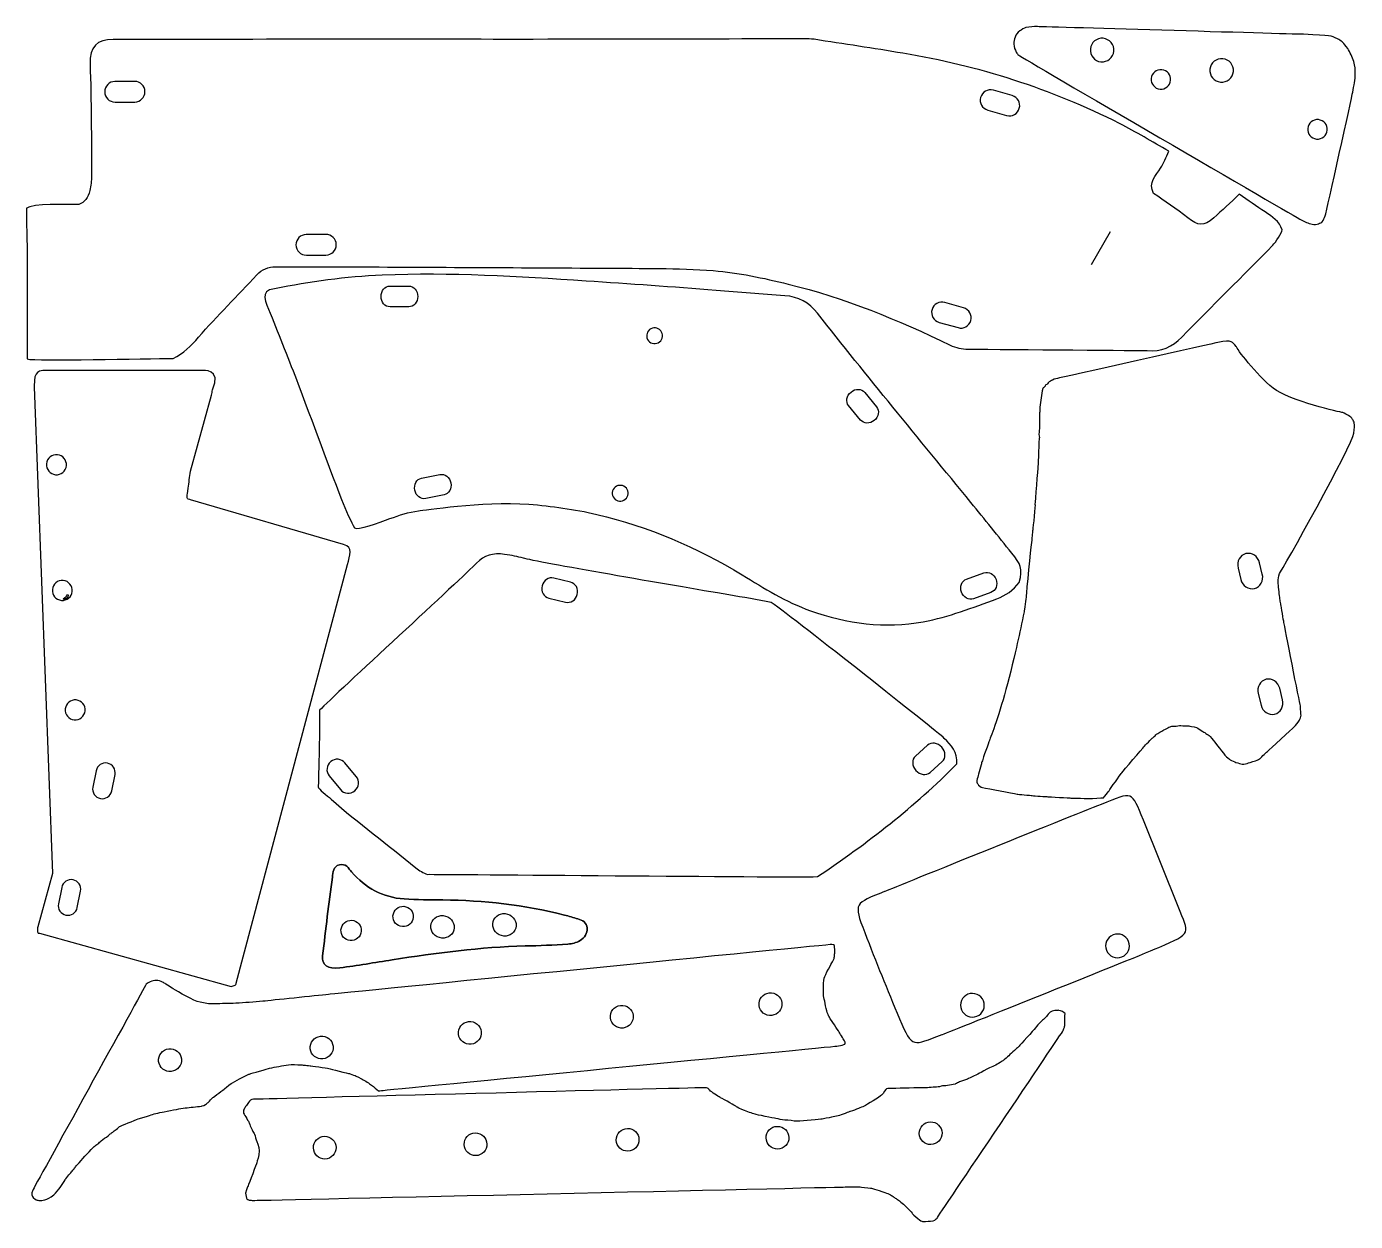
# Model space of a CAD drawing. Extents: x 0.1 to 13.3, y -11.9 to 0.
import ezdxf

# ---------------------------------------------------------------- set-up
doc = ezdxf.new("R2010")
doc.units = 0
doc.layers.add('LAYER_1', color=7, linetype='CONTINUOUS')

# ---------------------------------------------------------------- blocks, each defined once
blk = doc.blocks.new('BLOCK_2')
at = {"layer": 'LAYER_1', "color": 250}
blk.add_open_spline([(9.938, -5.561), (9.877, -5.642), (9.803, -5.691), (9.715, -5.724), (9.474, -5.811), (9.235, -5.907), (8.982, -5.953), (8.598, -6.024), (8.226, -5.971), (7.859, -5.843), (7.613, -5.757), (7.398, -5.62), (7.18, -5.487), (6.728, -5.211), (6.248, -5.007), (5.731, -4.884), (5.508, -4.831), (5.283, -4.804), (5.057, -4.781), (4.572, -4.755), (4.015, -4.842), (3.956, -4.849), (3.858, -4.86), (3.767, -4.893), (3.673, -4.926), (3.562, -4.966), (3.348, -5.048), (3.32, -5.017), (3.292, -4.971), (3.227, -4.832), (3.191, -4.737), (3.044, -4.355), (2.904, -3.97), (2.759, -3.587), (2.669, -3.351), (2.573, -3.117), (2.482, -2.882), (2.44, -2.774), (2.367, -2.654), (2.523, -2.637), (2.875, -2.57), (3.233, -2.517), (3.597, -2.502), (4.275, -2.475), (4.951, -2.516), (5.626, -2.561), (6.057, -2.59), (6.489, -2.62), (6.919, -2.654), (7.147, -2.672), (7.375, -2.689), (7.603, -2.707), (7.739, -2.717), (7.844, -2.773), (7.93, -2.882), (8.176, -3.196), (8.427, -3.506), (8.678, -3.815), (8.936, -4.133), (9.197, -4.449), (9.456, -4.766), (9.593, -4.933), (9.728, -5.1), (9.862, -5.269), (9.951, -5.382), (9.975, -5.419), (9.938, -5.561)], degree=3, knots=[0, 0, 0, 0, 1, 1, 1, 2, 2, 2, 3, 3, 3, 4, 4, 4, 5, 5, 5, 6, 6, 6, 7, 7, 7, 8, 8, 8, 9, 9, 9, 10, 10, 10, 11, 11, 11, 12, 12, 12, 13, 13, 13, 14, 14, 14, 15, 15, 15, 16, 16, 16, 17, 17, 17, 18, 18, 18, 19, 19, 19, 20, 20, 20, 21, 21, 21, 22, 22, 22, 22], dxfattribs=at)
at = {"layer": 'LAYER_1', "color": 255}
for points, knots in [([(3.95, -2.714), (3.95, -2.657), (3.91, -2.611), (3.86, -2.611), (3.86, -2.611), (3.674, -2.611), (3.674, -2.611), (3.624, -2.611), (3.584, -2.657), (3.584, -2.714), (3.584, -2.714), (3.584, -2.714), (3.584, -2.714), (3.584, -2.772), (3.624, -2.818), (3.674, -2.818), (3.674, -2.818), (3.86, -2.818), (3.86, -2.818), (3.91, -2.818), (3.95, -2.772), (3.95, -2.714), (3.95, -2.714), (3.95, -2.714), (3.95, -2.714)], [0, 0, 0, 0, 1, 1, 1, 2, 2, 2, 3, 3, 3, 4, 4, 4, 5, 5, 5, 6, 6, 6, 7, 7, 7, 8, 8, 8, 8]), ([(6.357, -3.166), (6.323, -3.194), (6.274, -3.189), (6.246, -3.155), (6.219, -3.121), (6.224, -3.072), (6.257, -3.044), (6.291, -3.017), (6.341, -3.022), (6.368, -3.055), (6.396, -3.089), (6.391, -3.139), (6.357, -3.166)], [0, 0, 0, 0, 1, 1, 1, 2, 2, 2, 3, 3, 3, 4, 4, 4, 4]), ([(8.494, -3.949), (8.539, -3.913), (8.549, -3.852), (8.517, -3.814), (8.517, -3.814), (8.4, -3.67), (8.4, -3.67), (8.368, -3.631), (8.307, -3.629), (8.263, -3.666), (8.263, -3.666), (8.263, -3.666), (8.263, -3.666), (8.218, -3.702), (8.208, -3.763), (8.239, -3.801), (8.239, -3.801), (8.357, -3.945), (8.357, -3.945), (8.388, -3.983), (8.45, -3.985), (8.494, -3.949), (8.494, -3.949), (8.494, -3.949), (8.494, -3.949)], [0, 0, 0, 0, 1, 1, 1, 2, 2, 2, 3, 3, 3, 4, 4, 4, 5, 5, 5, 6, 6, 6, 7, 7, 7, 8, 8, 8, 8]), ([(4.279, -4.571), (4.268, -4.515), (4.219, -4.477), (4.17, -4.487), (4.17, -4.487), (3.988, -4.523), (3.988, -4.523), (3.939, -4.533), (3.909, -4.587), (3.92, -4.643), (3.92, -4.643), (3.92, -4.643), (3.92, -4.643), (3.931, -4.699), (3.98, -4.737), (4.029, -4.727), (4.029, -4.727), (4.211, -4.69), (4.211, -4.69), (4.26, -4.68), (4.29, -4.627), (4.279, -4.571), (4.279, -4.571), (4.279, -4.571), (4.279, -4.571)], [0, 0, 0, 0, 1, 1, 1, 2, 2, 2, 3, 3, 3, 4, 4, 4, 5, 5, 5, 6, 6, 6, 7, 7, 7, 8, 8, 8, 8]), ([(6.015, -4.734), (5.981, -4.762), (5.931, -4.757), (5.904, -4.723), (5.876, -4.689), (5.881, -4.64), (5.915, -4.612), (5.949, -4.585), (5.998, -4.59), (6.026, -4.623), (6.053, -4.657), (6.048, -4.707), (6.015, -4.734)], [0, 0, 0, 0, 1, 1, 1, 2, 2, 2, 3, 3, 3, 4, 4, 4, 4]), ([(9.706, -5.533), (9.687, -5.479), (9.633, -5.449), (9.586, -5.466), (9.586, -5.466), (9.412, -5.529), (9.412, -5.529), (9.365, -5.546), (9.342, -5.604), (9.362, -5.658), (9.362, -5.658), (9.362, -5.658), (9.362, -5.658), (9.381, -5.711), (9.435, -5.741), (9.482, -5.724), (9.482, -5.724), (9.656, -5.661), (9.656, -5.661), (9.703, -5.644), (9.726, -5.587), (9.706, -5.533), (9.706, -5.533), (9.706, -5.533), (9.706, -5.533)], [0, 0, 0, 0, 1, 1, 1, 2, 2, 2, 3, 3, 3, 4, 4, 4, 5, 5, 5, 6, 6, 6, 7, 7, 7, 8, 8, 8, 8])]:
    blk.add_open_spline(points, degree=3, knots=knots, dxfattribs=at)
blk = doc.blocks.new('BLOCK_5')
at = {"layer": 'LAYER_1', "color": 7}
blk.add_open_spline([(12.554, -2.052), (12.554, -2.077), (12.489, -2.176), (12.461, -2.205), (12.159, -2.509), (11.858, -2.814), (11.557, -3.118), (11.462, -3.214), (11.352, -3.27), (11.211, -3.254), (11.187, -3.251), (9.852, -3.243), (9.428, -3.239), (9.369, -3.239), (9.304, -3.225), (9.25, -3.199), (8.73, -2.948), (8.198, -2.727), (7.636, -2.591), (7.391, -2.531), (7.142, -2.476), (6.892, -2.457), (6.534, -2.43), (6.175, -2.436), (5.816, -2.433), (4.927, -2.427), (4.038, -2.423), (3.15, -2.419), (2.945, -2.418), (2.741, -2.42), (2.536, -2.418), (2.461, -2.418), (2.399, -2.445), (2.348, -2.5), (2.153, -2.706), (1.953, -2.907), (1.767, -3.12), (1.692, -3.206), (1.617, -3.282), (1.515, -3.331), (1.248, -3.332), (0.14, -3.36), (0.063, -3.337), (0.062, -3.287), (0.065, -2.121), (0.057, -2.085), (0.056, -2.002), (0.056, -1.918), (0.056, -1.835), (0.066, -1.831), (0.077, -1.827), (0.087, -1.823), (0.214, -1.78), (0.547, -1.808), (0.576, -1.798), (0.631, -1.78), (0.669, -1.731), (0.684, -1.661), (0.693, -1.612), (0.703, -1.562), (0.703, -1.513), (0.7, -1.142), (0.702, -0.77), (0.687, -0.399), (0.68, -0.232), (0.759, -0.152), (0.917, -0.155), (1.292, -0.16), (3.922, -0.148), (4.067, -0.152), (4.347, -0.158), (7.315, -0.151), (7.795, -0.149), (7.828, -0.148), (7.862, -0.149), (7.895, -0.154), (8.19, -0.199), (8.486, -0.244), (8.78, -0.293), (9.534, -0.418), (10.254, -0.648), (10.936, -0.992), (11.101, -1.076), (11.26, -1.173), (11.426, -1.268), (11.397, -1.329), (11.376, -1.386), (11.345, -1.436), (11.297, -1.512), (11.218, -1.576), (11.274, -1.688), (11.383, -1.764), (11.503, -1.842), (11.615, -1.93), (11.719, -2.012), (11.774, -2.019), (11.873, -1.932), (11.957, -1.858), (12.038, -1.78), (12.128, -1.697), (12.215, -1.757), (12.299, -1.817), (12.386, -1.873), (12.456, -1.919), (12.528, -1.964), (12.554, -2.052)], degree=3, knots=[0, 0, 0, 0, 1, 1, 1, 2, 2, 2, 3, 3, 3, 4, 4, 4, 5, 5, 5, 6, 6, 6, 7, 7, 7, 8, 8, 8, 9, 9, 9, 10, 10, 10, 11, 11, 11, 12, 12, 12, 13, 13, 13, 14, 14, 14, 15, 15, 15, 16, 16, 16, 17, 17, 17, 18, 18, 18, 19, 19, 19, 20, 20, 20, 21, 21, 21, 22, 22, 22, 23, 23, 23, 24, 24, 24, 25, 25, 25, 26, 26, 26, 27, 27, 27, 28, 28, 28, 29, 29, 29, 30, 30, 30, 31, 31, 31, 32, 32, 32, 33, 33, 33, 34, 34, 34, 35, 35, 35, 35], dxfattribs=at)
blk = doc.blocks.new('BLOCK_4')
at = {"layer": 'LAYER_1', "color": 251}
for points in [[(1.234, -0.675), (1.234, -0.732), (1.188, -0.778), (1.132, -0.779), (1.132, -0.779), (0.936, -0.779), (0.936, -0.779), (0.88, -0.78), (0.833, -0.734), (0.833, -0.677), (0.833, -0.677), (0.833, -0.677), (0.833, -0.677), (0.833, -0.62), (0.879, -0.574), (0.935, -0.574), (0.935, -0.574), (1.131, -0.573), (1.131, -0.573), (1.187, -0.573), (1.234, -0.619), (1.234, -0.675), (1.234, -0.675), (1.234, -0.675), (1.234, -0.675)], [(9.938, -0.841), (9.923, -0.896), (9.866, -0.928), (9.812, -0.912), (9.812, -0.912), (9.624, -0.859), (9.624, -0.859), (9.569, -0.843), (9.537, -0.786), (9.553, -0.732), (9.553, -0.732), (9.553, -0.732), (9.553, -0.732), (9.568, -0.677), (9.625, -0.646), (9.68, -0.661), (9.68, -0.661), (9.868, -0.714), (9.868, -0.714), (9.922, -0.73), (9.954, -0.787), (9.938, -0.841), (9.938, -0.841), (9.938, -0.841), (9.938, -0.841)], [(3.138, -2.199), (3.138, -2.256), (3.093, -2.302), (3.036, -2.302), (3.036, -2.302), (2.841, -2.303), (2.841, -2.303), (2.784, -2.304), (2.738, -2.258), (2.737, -2.201), (2.737, -2.201), (2.737, -2.201), (2.737, -2.201), (2.737, -2.144), (2.783, -2.098), (2.84, -2.098), (2.84, -2.098), (3.035, -2.097), (3.035, -2.097), (3.092, -2.097), (3.138, -2.142), (3.138, -2.199), (3.138, -2.199), (3.138, -2.199), (3.138, -2.199)], [(9.455, -2.955), (9.439, -3.009), (9.382, -3.041), (9.328, -3.025), (9.328, -3.025), (9.14, -2.972), (9.14, -2.972), (9.085, -2.957), (9.054, -2.9), (9.069, -2.845), (9.069, -2.845), (9.069, -2.845), (9.069, -2.845), (9.085, -2.79), (9.141, -2.759), (9.196, -2.774), (9.196, -2.774), (9.384, -2.828), (9.384, -2.828), (9.438, -2.843), (9.47, -2.9), (9.455, -2.955), (9.455, -2.955), (9.455, -2.955), (9.455, -2.955)]]:
    blk.add_open_spline(points, degree=3, knots=[0, 0, 0, 0, 1, 1, 1, 2, 2, 2, 3, 3, 3, 4, 4, 4, 5, 5, 5, 6, 6, 6, 7, 7, 7, 8, 8, 8, 8], dxfattribs=at)
at = {"layer": 'LAYER_1'}
blk.add_blockref('BLOCK_5', (0, 0), dxfattribs=at)
blk = doc.blocks.new('BLOCK_3')
at = {"layer": 'LAYER_1'}
blk.add_lwpolyline([(10.656, -2.395), (10.847, -2.068)], dxfattribs=at)
blk.add_blockref('BLOCK_4', (0, 0), dxfattribs=at)
blk = doc.blocks.new('BLOCK_6')
at = {"layer": 'LAYER_1', "color": 7}
blk.add_open_spline([(10.831, -7.635), (10.83, -7.637), (10.78, -7.699), (10.777, -7.705), (10.761, -7.705), (10.654, -7.715), (10.643, -7.713), (10.64, -7.713), (10.458, -7.708), (10.452, -7.708), (10.448, -7.709), (10.227, -7.695), (10.223, -7.695), (10.209, -7.693), (10.087, -7.688), (10.066, -7.684), (10.055, -7.682), (9.918, -7.67), (9.917, -7.67), (9.868, -7.658), (9.629, -7.616), (9.573, -7.604), (9.549, -7.599), (9.536, -7.586), (9.524, -7.568), (9.515, -7.555), (9.514, -7.544), (9.516, -7.535), (9.521, -7.513), (9.526, -7.491), (9.531, -7.469), (9.54, -7.439), (9.548, -7.409), (9.557, -7.379), (9.561, -7.365), (9.565, -7.351), (9.57, -7.337), (9.575, -7.317), (9.635, -7.151), (9.64, -7.137), (9.642, -7.131), (9.729, -6.909), (9.805, -6.627), (9.843, -6.486), (9.898, -6.264), (9.918, -6.17), (9.941, -6.065), (9.963, -5.96), (9.985, -5.855), (9.988, -5.837), (10.005, -5.722), (10.006, -5.696), (10.008, -5.66), (10.053, -5.205), (10.056, -5.186), (10.06, -5.156), (10.062, -5.126), (10.066, -5.097), (10.067, -5.09), (10.071, -5.041), (10.071, -5.039), (10.075, -5.013), (10.098, -4.784), (10.094, -4.781), (10.096, -4.774), (10.122, -4.412), (10.123, -4.408), (10.125, -4.377), (10.125, -4.347), (10.129, -4.317), (10.131, -4.301), (10.13, -4.287), (10.128, -4.271), (10.126, -4.252), (10.131, -4.232), (10.133, -4.212), (10.133, -4.202), (10.132, -4.192), (10.131, -4.182), (10.131, -4.172), (10.131, -4.163), (10.132, -4.154), (10.135, -4.137), (10.14, -4.122), (10.136, -4.104), (10.129, -4.079), (10.138, -4.054), (10.139, -4.029), (10.139, -4.012), (10.139, -3.873), (10.141, -3.862), (10.142, -3.85), (10.143, -3.82), (10.141, -3.818), (10.141, -3.817), (10.141, -3.816), (10.141, -3.815), (10.151, -3.754), (10.156, -3.691), (10.173, -3.631), (10.174, -3.625), (10.188, -3.613), (10.193, -3.613), (10.196, -3.603), (10.198, -3.592), (10.211, -3.59), (10.214, -3.59), (10.216, -3.586), (10.218, -3.583), (10.227, -3.567), (10.244, -3.562), (10.26, -3.551), (10.262, -3.547), (10.301, -3.531), (10.319, -3.53), (10.32, -3.528), (11.911, -3.177), (11.914, -3.173), (12.061, -3.141), (12.057, -3.17), (12.096, -3.212), (12.097, -3.226), (12.297, -3.494), (12.464, -3.627), (12.63, -3.759), (13.144, -3.868), (13.157, -3.87), (13.2, -3.89), (13.237, -3.908), (13.256, -3.938), (13.272, -3.963), (13.279, -3.972), (13.269, -4.076), (13.258, -4.182), (12.547, -5.458), (12.528, -5.473), (12.51, -5.534), (12.515, -5.579), (12.521, -5.629), (12.527, -5.68), (12.525, -5.676), (12.527, -5.69), (12.531, -5.716), (12.542, -5.783), (12.542, -5.787), (12.545, -5.795), (12.568, -5.944), (12.572, -5.96), (12.576, -5.984), (12.729, -6.767), (12.737, -6.79), (12.74, -6.797), (12.737, -6.805), (12.738, -6.813), (12.739, -6.834), (12.74, -6.855), (12.742, -6.876), (12.743, -6.881), (12.741, -6.909), (12.733, -6.918), (12.731, -6.922), (12.73, -6.927), (12.728, -6.932), (12.708, -6.961), (12.69, -6.982), (12.674, -7.001), (12.659, -7.014), (12.422, -7.231), (12.412, -7.24), (12.405, -7.246), (12.347, -7.3), (12.335, -7.314), (12.33, -7.317), (12.311, -7.33), (12.307, -7.331), (12.29, -7.338), (12.233, -7.354), (12.22, -7.358), (12.2, -7.364), (12.178, -7.374), (12.157, -7.37), (12.14, -7.368), (12.121, -7.362), (12.095, -7.353), (12.084, -7.35), (12.047, -7.335), (12.038, -7.329), (12.035, -7.327), (11.994, -7.292), (11.994, -7.29), (11.978, -7.277), (11.883, -7.148), (11.874, -7.14), (11.874, -7.139), (11.835, -7.092), (11.827, -7.086), (11.814, -7.076), (11.799, -7.067), (11.785, -7.057), (11.779, -7.053), (11.773, -7.049), (11.765, -7.047), (11.763, -7.042), (11.728, -7.025), (11.716, -7.012), (11.71, -7.005), (11.65, -6.994), (11.634, -6.992), (11.623, -6.99), (11.612, -6.991), (11.6, -6.991), (11.588, -6.99), (11.542, -6.986), (11.531, -6.987), (11.52, -6.99), (11.476, -6.994), (11.465, -6.994), (11.459, -6.994), (11.453, -6.994), (11.448, -6.996), (11.438, -6.998), (11.415, -7.009), (11.412, -7.013), (11.408, -7.012), (11.306, -7.068), (11.296, -7.08), (11.287, -7.091), (11.277, -7.098), (11.267, -7.108), (11.258, -7.117), (11.189, -7.182), (11.177, -7.199), (11.172, -7.205), (10.968, -7.445), (10.959, -7.456), (10.957, -7.458), (10.955, -7.461), (10.953, -7.464), (10.948, -7.47), (10.841, -7.618), (10.831, -7.635)], degree=3, knots=[0, 0, 0, 0, 1, 1, 1, 2, 2, 2, 3, 3, 3, 4, 4, 4, 5, 5, 5, 6, 6, 6, 7, 7, 7, 8, 8, 8, 9, 9, 9, 10, 10, 10, 11, 11, 11, 12, 12, 12, 13, 13, 13, 14, 14, 14, 15, 15, 15, 16, 16, 16, 17, 17, 17, 18, 18, 18, 19, 19, 19, 20, 20, 20, 21, 21, 21, 22, 22, 22, 23, 23, 23, 24, 24, 24, 25, 25, 25, 26, 26, 26, 27, 27, 27, 28, 28, 28, 29, 29, 29, 30, 30, 30, 31, 31, 31, 32, 32, 32, 33, 33, 33, 34, 34, 34, 35, 35, 35, 36, 36, 36, 37, 37, 37, 38, 38, 38, 39, 39, 39, 40, 40, 40, 41, 41, 41, 42, 42, 42, 43, 43, 43, 44, 44, 44, 45, 45, 45, 46, 46, 46, 47, 47, 47, 48, 48, 48, 49, 49, 49, 50, 50, 50, 51, 51, 51, 52, 52, 52, 53, 53, 53, 54, 54, 54, 55, 55, 55, 56, 56, 56, 57, 57, 57, 58, 58, 58, 59, 59, 59, 60, 60, 60, 61, 61, 61, 62, 62, 62, 63, 63, 63, 64, 64, 64, 65, 65, 65, 66, 66, 66, 67, 67, 67, 68, 68, 68, 69, 69, 69, 70, 70, 70, 71, 71, 71, 72, 72, 72, 73, 73, 73, 74, 74, 74, 75, 75, 75, 76, 76, 76, 77, 77, 77, 78, 78, 78, 79, 79, 79, 80, 80, 80, 80], dxfattribs=at)
at = {"layer": 'LAYER_1', "color": 250}
for points in [[(12.357, -5.48), (12.373, -5.544), (12.338, -5.608), (12.279, -5.622), (12.279, -5.622), (12.279, -5.622), (12.279, -5.622), (12.219, -5.637), (12.159, -5.596), (12.143, -5.532), (12.143, -5.532), (12.115, -5.418), (12.115, -5.418), (12.1, -5.353), (12.135, -5.29), (12.194, -5.275), (12.194, -5.275), (12.194, -5.275), (12.194, -5.275), (12.253, -5.261), (12.314, -5.301), (12.33, -5.366), (12.33, -5.366), (12.357, -5.48), (12.357, -5.48)], [(12.558, -6.731), (12.574, -6.795), (12.538, -6.859), (12.479, -6.873), (12.479, -6.873), (12.479, -6.873), (12.479, -6.873), (12.42, -6.887), (12.36, -6.847), (12.344, -6.783), (12.344, -6.783), (12.316, -6.668), (12.316, -6.668), (12.301, -6.604), (12.336, -6.54), (12.395, -6.526), (12.395, -6.526), (12.395, -6.526), (12.395, -6.526), (12.454, -6.512), (12.515, -6.552), (12.53, -6.616), (12.53, -6.616), (12.558, -6.731), (12.558, -6.731)]]:
    blk.add_open_spline(points, degree=3, knots=[0, 0, 0, 0, 1, 1, 1, 2, 2, 2, 3, 3, 3, 4, 4, 4, 5, 5, 5, 6, 6, 6, 7, 7, 7, 8, 8, 8, 8], dxfattribs=at)
blk = doc.blocks.new('BLOCK_8')
at = {"layer": 'LAYER_1', "color": 250}
blk.add_open_spline([(12.768, -0.104), (13.044, -0.121), (13.038, -0.115), (13.105, -0.149), (13.121, -0.157), (13.14, -0.168), (13.153, -0.18), (13.173, -0.204), (13.187, -0.214), (13.207, -0.244), (13.233, -0.283), (13.251, -0.332), (13.267, -0.376), (13.28, -0.418), (13.284, -0.458), (13.283, -0.498), (13.282, -0.556), (13.268, -0.614), (13.257, -0.681), (13.251, -0.72), (12.999, -1.858), (12.982, -1.913), (12.976, -1.933), (12.967, -1.953), (12.954, -1.97), (12.95, -1.974), (12.931, -1.986), (12.916, -1.991), (12.901, -1.995), (12.875, -2), (12.853, -1.996), (12.815, -1.988), (12.779, -1.967), (12.743, -1.95), (12.705, -1.931), (9.966, -0.338), (9.932, -0.313), (9.921, -0.303), (9.915, -0.295), (9.908, -0.283), (9.894, -0.257), (9.885, -0.233), (9.884, -0.201), (9.884, -0.156), (9.898, -0.103), (9.942, -0.071), (9.957, -0.06), (9.986, -0.041), (10.003, -0.037), (10.041, -0.03), (10.081, -0.027), (10.12, -0.028), (10.229, -0.03), (12.753, -0.106), (12.768, -0.104)], degree=3, knots=[0, 0, 0, 0, 1, 1, 1, 2, 2, 2, 3, 3, 3, 4, 4, 4, 5, 5, 5, 6, 6, 6, 7, 7, 7, 8, 8, 8, 9, 9, 9, 10, 10, 10, 11, 11, 11, 12, 12, 12, 13, 13, 13, 14, 14, 14, 15, 15, 15, 16, 16, 16, 17, 17, 17, 18, 18, 18, 18], dxfattribs=at)
at = {"layer": 'LAYER_1', "color": 254}
for points in [[(10.879, -0.272), (10.873, -0.337), (10.815, -0.384), (10.751, -0.378), (10.687, -0.372), (10.639, -0.314), (10.645, -0.25), (10.651, -0.186), (10.709, -0.138), (10.773, -0.144), (10.837, -0.151), (10.885, -0.208), (10.879, -0.272)], [(12.069, -0.475), (12.063, -0.539), (12.006, -0.586), (11.941, -0.58), (11.877, -0.574), (11.829, -0.517), (11.835, -0.452), (11.842, -0.388), (11.899, -0.341), (11.963, -0.347), (12.028, -0.353), (12.075, -0.41), (12.069, -0.475)]]:
    blk.add_open_spline(points, degree=3, knots=[0, 0, 0, 0, 1, 1, 1, 2, 2, 2, 3, 3, 3, 4, 4, 4, 4], dxfattribs=at)
at = {"layer": 'LAYER_1', "color": 142}
for points in [[(11.444, -0.562), (11.439, -0.616), (11.392, -0.655), (11.339, -0.65), (11.285, -0.645), (11.246, -0.598), (11.251, -0.544), (11.256, -0.491), (11.303, -0.451), (11.357, -0.457), (11.41, -0.462), (11.45, -0.509), (11.444, -0.562)], [(13.003, -1.059), (12.998, -1.113), (12.95, -1.152), (12.897, -1.147), (12.843, -1.142), (12.804, -1.095), (12.809, -1.041), (12.814, -0.988), (12.862, -0.948), (12.915, -0.954), (12.969, -0.959), (13.008, -1.006), (13.003, -1.059)]]:
    blk.add_open_spline(points, degree=3, knots=[0, 0, 0, 0, 1, 1, 1, 2, 2, 2, 3, 3, 3, 4, 4, 4, 4], dxfattribs=at)
blk = doc.blocks.new('BLOCK_7')
at = {"layer": 'LAYER_1'}
blk.add_blockref('BLOCK_8', (0, 0), dxfattribs=at)
blk = doc.blocks.new('BLOCK_10')
at = {"layer": 'LAYER_1', "color": 7}
for points in [[(4.198, -8.723), (4.07, -8.722), (3.942, -8.722), (3.813, -8.713), (3.598, -8.698), (3.43, -8.602), (3.291, -8.444), (3.259, -8.407), (3.233, -8.356), (3.17, -8.373), (3.106, -8.39), (3.107, -8.45), (3.1, -8.496), (3.065, -8.756), (3.032, -9.018), (3.003, -9.279), (2.993, -9.372), (3.053, -9.415), (3.174, -9.399), (3.349, -9.376), (3.522, -9.347), (3.696, -9.319), (4.135, -9.25), (4.574, -9.193), (5.019, -9.181), (5.161, -9.178), (5.303, -9.172), (5.445, -9.162), (5.486, -9.16), (5.528, -9.151), (5.565, -9.127), (5.61, -9.097), (5.641, -9.058), (5.635, -9.002), (5.629, -8.95), (5.591, -8.924), (5.543, -8.911), (5.498, -8.899), (5.453, -8.886), (5.409, -8.873), (5.011, -8.774), (4.607, -8.726), (4.198, -8.723)], [(5.543, -8.911), (5.591, -8.924), (5.629, -8.95), (5.635, -9.002), (5.641, -9.058), (5.61, -9.097), (5.565, -9.127), (5.528, -9.151), (5.486, -9.16), (5.445, -9.162), (5.303, -9.172), (5.161, -9.178), (5.019, -9.181), (4.574, -9.193), (4.135, -9.25), (3.696, -9.319), (3.522, -9.347), (3.349, -9.376), (3.174, -9.399), (3.053, -9.415), (2.993, -9.372), (3.003, -9.279), (3.032, -9.018), (3.065, -8.756), (3.1, -8.496), (3.107, -8.45), (3.106, -8.39), (3.17, -8.373), (3.233, -8.356), (3.259, -8.407), (3.291, -8.444), (3.43, -8.602), (3.598, -8.698), (3.813, -8.713), (3.942, -8.722), (4.07, -8.722), (4.198, -8.723), (4.607, -8.726), (5.011, -8.774), (5.409, -8.873), (5.453, -8.886), (5.498, -8.899), (5.543, -8.911)]]:
    blk.add_open_spline(points, degree=3, knots=[0, 0, 0, 0, 1, 1, 1, 2, 2, 2, 3, 3, 3, 4, 4, 4, 5, 5, 5, 6, 6, 6, 7, 7, 7, 8, 8, 8, 9, 9, 9, 10, 10, 10, 11, 11, 11, 12, 12, 12, 13, 13, 13, 14, 14, 14, 14], dxfattribs=at)
blk = doc.blocks.new('BLOCK_9')
at = {"layer": 'LAYER_1', "color": 251}
for points in [[(3.707, -8.86), (3.691, -8.914), (3.722, -8.97), (3.776, -8.985), (3.83, -9.001), (3.886, -8.969), (3.902, -8.916), (3.917, -8.862), (3.886, -8.806), (3.832, -8.79), (3.778, -8.775), (3.722, -8.806), (3.707, -8.86)], [(4.7, -8.939), (4.683, -8.998), (4.72, -9.06), (4.782, -9.078), (4.844, -9.096), (4.908, -9.062), (4.925, -9.003), (4.942, -8.943), (4.905, -8.881), (4.843, -8.863), (4.78, -8.846), (4.716, -8.879), (4.7, -8.939)], [(3.189, -8.999), (3.173, -9.053), (3.205, -9.109), (3.258, -9.124), (3.312, -9.139), (3.368, -9.108), (3.384, -9.054), (3.399, -9), (3.368, -8.944), (3.314, -8.929), (3.26, -8.914), (3.204, -8.945), (3.189, -8.999)], [(4.083, -8.959), (4.067, -9.018), (4.103, -9.08), (4.165, -9.098), (4.228, -9.116), (4.292, -9.082), (4.309, -9.023), (4.325, -8.963), (4.289, -8.901), (4.226, -8.883), (4.164, -8.866), (4.1, -8.899), (4.083, -8.959)]]:
    blk.add_open_spline(points, degree=3, knots=[0, 0, 0, 0, 1, 1, 1, 2, 2, 2, 3, 3, 3, 4, 4, 4, 4], dxfattribs=at)
at = {"layer": 'LAYER_1'}
blk.add_blockref('BLOCK_10', (0, 0), dxfattribs=at)
blk = doc.blocks.new('BLOCK_11')
at = {"layer": 'LAYER_1', "color": 7}
blk.add_open_spline([(8.15, -10.048), (8.162, -10.067), (8.174, -10.087), (8.185, -10.106), (8.189, -10.113), (8.194, -10.12), (8.197, -10.127), (8.201, -10.134), (8.206, -10.142), (8.206, -10.149), (8.206, -10.154), (8.198, -10.162), (8.192, -10.163), (8.169, -10.169), (8.145, -10.175), (8.121, -10.178), (8.052, -10.185), (3.638, -10.613), (3.588, -10.621), (3.58, -10.622), (3.561, -10.626), (3.559, -10.624), (3.537, -10.607), (3.516, -10.586), (3.488, -10.566), (3.468, -10.551), (3.426, -10.522), (3.395, -10.507), (3.39, -10.503), (3.329, -10.473), (3.326, -10.472), (3.31, -10.465), (3.272, -10.452), (3.269, -10.452), (3.264, -10.451), (3.074, -10.404), (3.065, -10.402), (3.041, -10.397), (2.884, -10.374), (2.877, -10.373), (2.857, -10.371), (2.837, -10.37), (2.817, -10.368), (2.805, -10.367), (2.792, -10.365), (2.78, -10.364), (2.762, -10.363), (2.684, -10.361), (2.664, -10.364), (2.6, -10.374), (2.536, -10.385), (2.473, -10.398), (2.463, -10.4), (2.289, -10.452), (2.276, -10.456), (2.271, -10.458), (2.265, -10.459), (2.261, -10.462), (2.255, -10.466), (2.158, -10.51), (2.106, -10.543), (2.097, -10.548), (2.043, -10.586), (2.03, -10.599), (2.022, -10.608), (1.916, -10.684), (1.909, -10.691), (1.894, -10.706), (1.879, -10.722), (1.864, -10.738), (1.858, -10.742), (1.853, -10.747), (1.848, -10.752), (1.837, -10.763), (1.802, -10.776), (1.796, -10.776), (1.742, -10.782), (1.689, -10.788), (1.635, -10.794), (1.606, -10.798), (1.577, -10.802), (1.548, -10.808), (1.507, -10.816), (1.467, -10.825), (1.426, -10.833), (1.398, -10.839), (1.369, -10.842), (1.341, -10.849), (1.32, -10.853), (1.3, -10.863), (1.28, -10.869), (1.247, -10.879), (1.171, -10.9), (1.166, -10.902), (1.134, -10.917), (0.993, -10.97), (0.982, -10.98), (0.968, -10.993), (0.952, -11.004), (0.936, -11.016), (0.931, -11.021), (0.926, -11.025), (0.921, -11.03), (0.912, -11.035), (0.905, -11.042), (0.896, -11.047), (0.885, -11.053), (0.876, -11.061), (0.867, -11.07), (0.845, -11.088), (0.821, -11.104), (0.798, -11.122), (0.787, -11.13), (0.777, -11.141), (0.765, -11.15), (0.753, -11.16), (0.74, -11.169), (0.728, -11.178), (0.728, -11.178), (0.672, -11.237), (0.666, -11.243), (0.638, -11.272), (0.552, -11.368), (0.543, -11.379), (0.54, -11.384), (0.536, -11.388), (0.534, -11.391), (0.529, -11.398), (0.526, -11.402), (0.523, -11.407), (0.521, -11.409), (0.519, -11.412), (0.517, -11.414), (0.507, -11.425), (0.497, -11.436), (0.488, -11.448), (0.474, -11.465), (0.461, -11.482), (0.448, -11.5), (0.446, -11.503), (0.443, -11.505), (0.441, -11.508), (0.424, -11.534), (0.41, -11.561), (0.391, -11.585), (0.372, -11.611), (0.348, -11.634), (0.327, -11.66), (0.258, -11.717), (0.203, -11.715), (0.191, -11.716), (0.183, -11.717), (0.174, -11.716), (0.167, -11.713), (0.158, -11.711), (0.08, -11.689), (0.117, -11.611), (0.12, -11.605), (1.207, -9.638), (1.247, -9.561), (1.265, -9.548), (1.262, -9.548), (1.287, -9.537), (1.325, -9.521), (1.369, -9.517), (1.409, -9.541), (1.42, -9.548), (1.431, -9.554), (1.442, -9.561), (1.463, -9.574), (1.484, -9.587), (1.504, -9.601), (1.516, -9.609), (1.676, -9.705), (1.755, -9.734), (1.782, -9.743), (1.857, -9.755), (1.866, -9.756), (1.886, -9.758), (1.906, -9.757), (1.926, -9.757), (1.997, -9.755), (2.067, -9.756), (2.137, -9.752), (2.228, -9.747), (2.318, -9.739), (2.409, -9.731), (2.496, -9.723), (2.932, -9.677), (3.062, -9.664), (3.091, -9.661), (8.043, -9.166), (8.071, -9.166), (8.08, -9.166), (8.096, -9.172), (8.097, -9.176), (8.1, -9.202), (8.101, -9.227), (8.1, -9.253), (8.1, -9.267), (8.097, -9.282), (8.095, -9.296), (8.094, -9.302), (8.093, -9.308), (8.091, -9.313), (8.087, -9.322), (8.082, -9.331), (8.078, -9.339), (8.071, -9.353), (8.003, -9.469), (7.997, -9.502), (7.989, -9.535), (7.99, -9.567), (7.988, -9.599), (7.988, -9.625), (7.985, -9.645), (7.99, -9.677), (7.993, -9.702), (7.998, -9.718), (8.006, -9.754), (8.014, -9.794), (8.01, -9.783), (8.021, -9.826), (8.039, -9.883), (8.032, -9.856), (8.055, -9.906), (8.085, -9.945), (8.145, -10.039), (8.15, -10.048)], degree=3, knots=[0, 0, 0, 0, 1, 1, 1, 2, 2, 2, 3, 3, 3, 4, 4, 4, 5, 5, 5, 6, 6, 6, 7, 7, 7, 8, 8, 8, 9, 9, 9, 10, 10, 10, 11, 11, 11, 12, 12, 12, 13, 13, 13, 14, 14, 14, 15, 15, 15, 16, 16, 16, 17, 17, 17, 18, 18, 18, 19, 19, 19, 20, 20, 20, 21, 21, 21, 22, 22, 22, 23, 23, 23, 24, 24, 24, 25, 25, 25, 26, 26, 26, 27, 27, 27, 28, 28, 28, 29, 29, 29, 30, 30, 30, 31, 31, 31, 32, 32, 32, 33, 33, 33, 34, 34, 34, 35, 35, 35, 36, 36, 36, 37, 37, 37, 38, 38, 38, 39, 39, 39, 40, 40, 40, 41, 41, 41, 42, 42, 42, 43, 43, 43, 44, 44, 44, 45, 45, 45, 46, 46, 46, 47, 47, 47, 48, 48, 48, 49, 49, 49, 50, 50, 50, 51, 51, 51, 52, 52, 52, 53, 53, 53, 54, 54, 54, 55, 55, 55, 56, 56, 56, 57, 57, 57, 58, 58, 58, 59, 59, 59, 60, 60, 60, 61, 61, 61, 62, 62, 62, 63, 63, 63, 64, 64, 64, 65, 65, 65, 66, 66, 66, 67, 67, 67, 68, 68, 68, 69, 69, 69, 70, 70, 70, 71, 71, 71, 72, 72, 72, 73, 73, 73, 74, 74, 74, 75, 75, 75, 76, 76, 76, 76], dxfattribs=at)
at = {"layer": 'LAYER_1', "color": 252}
for points in [[(7.448, -9.648), (7.385, -9.655), (7.34, -9.711), (7.347, -9.774), (7.354, -9.836), (7.41, -9.88), (7.473, -9.873), (7.535, -9.866), (7.581, -9.81), (7.574, -9.748), (7.567, -9.686), (7.51, -9.641), (7.448, -9.648)], [(5.968, -9.773), (5.905, -9.78), (5.86, -9.836), (5.867, -9.898), (5.874, -9.96), (5.93, -10.005), (5.993, -9.998), (6.056, -9.991), (6.101, -9.935), (6.094, -9.873), (6.087, -9.811), (6.03, -9.766), (5.968, -9.773)], [(4.456, -9.934), (4.393, -9.941), (4.348, -9.997), (4.355, -10.06), (4.362, -10.122), (4.418, -10.166), (4.481, -10.159), (4.544, -10.152), (4.589, -10.096), (4.582, -10.034), (4.575, -9.972), (4.519, -9.927), (4.456, -9.934)], [(2.981, -10.08), (2.918, -10.087), (2.873, -10.143), (2.88, -10.205), (2.886, -10.267), (2.943, -10.312), (3.006, -10.305), (3.068, -10.298), (3.114, -10.242), (3.107, -10.18), (3.1, -10.117), (3.043, -10.073), (2.981, -10.08)], [(1.471, -10.205), (1.409, -10.212), (1.363, -10.268), (1.37, -10.33), (1.377, -10.393), (1.434, -10.437), (1.496, -10.43), (1.559, -10.423), (1.604, -10.367), (1.597, -10.305), (1.59, -10.243), (1.534, -10.198), (1.471, -10.205)]]:
    blk.add_open_spline(points, degree=3, knots=[0, 0, 0, 0, 1, 1, 1, 2, 2, 2, 3, 3, 3, 4, 4, 4, 4], dxfattribs=at)
blk = doc.blocks.new('BLOCK_13')
at = {"layer": 'LAYER_1', "color": 250}
blk.add_open_spline([(7.469, -5.76), (7.745, -5.96), (9.096, -7.028), (9.191, -7.114), (9.262, -7.178), (9.322, -7.253), (9.316, -7.369), (8.898, -7.794), (8.423, -8.159), (7.929, -8.491), (7.573, -8.499), (4.207, -8.466), (4.046, -8.468), (4.008, -8.451), (3.964, -8.434), (3.93, -8.403), (3.651, -8.171), (3.359, -7.958), (3.087, -7.719), (3.046, -7.683), (2.96, -7.623), (2.958, -7.596), (2.969, -7.321), (2.969, -7.193), (2.973, -6.834), (3.133, -6.668), (4.402, -5.508), (4.534, -5.37), (4.609, -5.292), (4.699, -5.265), (4.814, -5.283), (4.886, -5.294), (4.941, -5.303), (5.001, -5.32), (5.12, -5.355), (6.485, -5.592), (7.046, -5.685), (7.19, -5.709), (7.333, -5.736), (7.469, -5.76)], degree=3, knots=[0, 0, 0, 0, 1, 1, 1, 2, 2, 2, 3, 3, 3, 4, 4, 4, 5, 5, 5, 6, 6, 6, 7, 7, 7, 8, 8, 8, 9, 9, 9, 10, 10, 10, 11, 11, 11, 12, 12, 12, 13, 13, 13, 13], dxfattribs=at)
blk = doc.blocks.new('BLOCK_12')
at = {"layer": 'LAYER_1', "color": 253}
for points in [[(5.187, -5.596), (5.201, -5.541), (5.253, -5.506), (5.305, -5.518), (5.305, -5.518), (5.469, -5.558), (5.469, -5.558), (5.521, -5.571), (5.552, -5.626), (5.538, -5.681), (5.538, -5.681), (5.538, -5.681), (5.538, -5.681), (5.525, -5.737), (5.472, -5.771), (5.42, -5.759), (5.42, -5.759), (5.256, -5.719), (5.256, -5.719), (5.205, -5.707), (5.174, -5.652), (5.187, -5.596), (5.187, -5.596), (5.187, -5.596), (5.187, -5.596)], [(8.908, -7.433), (8.868, -7.388), (8.866, -7.324), (8.904, -7.29), (8.904, -7.29), (9.025, -7.182), (9.025, -7.182), (9.063, -7.148), (9.126, -7.158), (9.166, -7.203), (9.166, -7.203), (9.166, -7.203), (9.166, -7.203), (9.207, -7.248), (9.209, -7.312), (9.171, -7.346), (9.171, -7.346), (9.05, -7.454), (9.05, -7.454), (9.012, -7.487), (8.948, -7.478), (8.908, -7.433), (8.908, -7.433), (8.908, -7.433), (8.908, -7.433)], [(3.083, -7.346), (3.126, -7.31), (3.19, -7.316), (3.225, -7.358), (3.225, -7.358), (3.338, -7.494), (3.338, -7.494), (3.373, -7.537), (3.366, -7.6), (3.323, -7.636), (3.323, -7.636), (3.323, -7.636), (3.323, -7.636), (3.28, -7.672), (3.216, -7.667), (3.181, -7.624), (3.181, -7.624), (3.068, -7.488), (3.068, -7.488), (3.033, -7.446), (3.04, -7.382), (3.083, -7.346), (3.083, -7.346), (3.083, -7.346), (3.083, -7.346)]]:
    blk.add_open_spline(points, degree=3, knots=[0, 0, 0, 0, 1, 1, 1, 2, 2, 2, 3, 3, 3, 4, 4, 4, 5, 5, 5, 6, 6, 6, 7, 7, 7, 8, 8, 8, 8], dxfattribs=at)
at = {"layer": 'LAYER_1'}
blk.add_blockref('BLOCK_13', (0, 0), dxfattribs=at)
blk = doc.blocks.new('BLOCK_15')
at = {"layer": 'LAYER_1', "color": 251}
for points, knots in [([(3.25, -5.383), (3.25, -5.383), (2.141, -9.551), (2.141, -9.551), (2.141, -9.556), (2.14, -9.56), (2.139, -9.564), (2.138, -9.567), (2.136, -9.57), (2.133, -9.571), (2.119, -9.575), (2.106, -9.582), (2.091, -9.584), (2.091, -9.584), (0.183, -9.055), (0.183, -9.055), (0.183, -9.055), (0.182, -9.054), (0.181, -9.054), (0.164, -9.055), (0.165, -9.044), (0.165, -9.032), (0.166, -9.018), (0.165, -9.004), (0.166, -8.991), (0.166, -8.991), (0.315, -8.459), (0.315, -8.459), (0.315, -8.459), (0.13, -3.613), (0.13, -3.613), (0.13, -3.604), (0.131, -3.594), (0.132, -3.585), (0.134, -3.573), (0.134, -3.561), (0.136, -3.55), (0.133, -3.438), (0.234, -3.453), (0.234, -3.453), (0.234, -3.453), (1.803, -3.45), (1.803, -3.45), (1.805, -3.451), (1.807, -3.451), (1.808, -3.451), (1.808, -3.451), (2.001, -3.431), (1.908, -3.645), (1.901, -3.662), (1.905, -3.68), (1.897, -3.698), (1.897, -3.698), (1.688, -4.455), (1.688, -4.455), (1.679, -4.511), (1.672, -4.568), (1.664, -4.624), (1.663, -4.629), (1.663, -4.634), (1.662, -4.639), (1.659, -4.663), (1.655, -4.686), (1.653, -4.709), (1.652, -4.723), (1.655, -4.733), (1.676, -4.736), (1.679, -4.737), (1.683, -4.737), (1.687, -4.738), (1.687, -4.738), (3.211, -5.185), (3.211, -5.185), (3.311, -5.211), (3.273, -5.289), (3.25, -5.383)], [0, 0, 0, 0, 1, 1, 1, 2, 2, 2, 3, 3, 3, 4, 4, 4, 5, 5, 5, 6, 6, 6, 7, 7, 7, 8, 8, 8, 9, 9, 9, 10, 10, 10, 11, 11, 11, 12, 12, 12, 13, 13, 13, 14, 14, 14, 15, 15, 15, 16, 16, 16, 17, 17, 17, 18, 18, 18, 19, 19, 19, 20, 20, 20, 21, 21, 21, 22, 22, 22, 23, 23, 23, 24, 24, 24, 25, 25, 25, 25]), ([(0.363, -4.29), (0.417, -4.296), (0.457, -4.344), (0.452, -4.399), (0.447, -4.454), (0.398, -4.494), (0.344, -4.489), (0.289, -4.483), (0.249, -4.435), (0.254, -4.38), (0.259, -4.325), (0.308, -4.285), (0.363, -4.29)], [0, 0, 0, 0, 1, 1, 1, 2, 2, 2, 3, 3, 3, 4, 4, 4, 4]), ([(0.421, -5.542), (0.475, -5.548), (0.515, -5.596), (0.51, -5.651), (0.505, -5.706), (0.456, -5.746), (0.402, -5.74), (0.347, -5.735), (0.307, -5.687), (0.312, -5.632), (0.317, -5.577), (0.366, -5.537), (0.421, -5.542)], [0, 0, 0, 0, 1, 1, 1, 2, 2, 2, 3, 3, 3, 4, 4, 4, 4]), ([(0.549, -6.732), (0.604, -6.737), (0.644, -6.786), (0.639, -6.84), (0.633, -6.895), (0.585, -6.935), (0.53, -6.93), (0.475, -6.925), (0.435, -6.876), (0.441, -6.821), (0.446, -6.767), (0.494, -6.727), (0.549, -6.732)], [0, 0, 0, 0, 1, 1, 1, 2, 2, 2, 3, 3, 3, 4, 4, 4, 4]), ([(0.748, -7.436), (0.758, -7.384), (0.809, -7.351), (0.861, -7.361), (0.861, -7.361), (0.861, -7.361), (0.861, -7.361), (0.912, -7.371), (0.946, -7.422), (0.936, -7.474), (0.936, -7.474), (0.903, -7.638), (0.903, -7.638), (0.893, -7.689), (0.842, -7.723), (0.79, -7.713), (0.79, -7.713), (0.79, -7.713), (0.79, -7.713), (0.738, -7.702), (0.705, -7.652), (0.715, -7.6), (0.715, -7.6), (0.748, -7.436), (0.748, -7.436)], [0, 0, 0, 0, 1, 1, 1, 2, 2, 2, 3, 3, 3, 4, 4, 4, 5, 5, 5, 6, 6, 6, 7, 7, 7, 8, 8, 8, 8]), ([(0.405, -8.598), (0.416, -8.546), (0.466, -8.512), (0.518, -8.523), (0.518, -8.523), (0.518, -8.523), (0.518, -8.523), (0.57, -8.533), (0.603, -8.583), (0.593, -8.635), (0.593, -8.635), (0.56, -8.799), (0.56, -8.799), (0.55, -8.851), (0.5, -8.885), (0.448, -8.874), (0.448, -8.874), (0.448, -8.874), (0.448, -8.874), (0.396, -8.864), (0.362, -8.813), (0.372, -8.762), (0.372, -8.762), (0.405, -8.598), (0.405, -8.598)], [0, 0, 0, 0, 1, 1, 1, 2, 2, 2, 3, 3, 3, 4, 4, 4, 5, 5, 5, 6, 6, 6, 7, 7, 7, 8, 8, 8, 8])]:
    blk.add_open_spline(points, degree=3, knots=knots, dxfattribs=at)
at = {"layer": 'LAYER_1'}
blk.add_open_spline([(0.427, -5.73), (0.445, -5.729), (0.474, -5.711), (0.47, -5.69), (0.47, -5.686), (0.466, -5.682), (0.463, -5.679), (0.461, -5.682), (0.458, -5.685), (0.457, -5.689), (0.453, -5.704), (0.441, -5.711), (0.429, -5.719), (0.426, -5.721), (0.423, -5.722), (0.421, -5.724), (0.423, -5.726), (0.426, -5.729), (0.427, -5.73)], degree=3, knots=[0, 0, 0, 0, 1, 1, 1, 2, 2, 2, 3, 3, 3, 4, 4, 4, 5, 5, 5, 6, 6, 6, 6], dxfattribs=at)
blk = doc.blocks.new('BLOCK_14')
at = {"layer": 'LAYER_1'}
blk.add_blockref('BLOCK_15', (0, 0), dxfattribs=at)
blk = doc.blocks.new('BLOCK_16')
at = {"layer": 'LAYER_1', "color": 7}
blk.add_open_spline([(2.215, -10.816), (2.222, -10.804), (2.228, -10.791), (2.236, -10.779), (2.245, -10.765), (2.259, -10.755), (2.265, -10.74), (2.275, -10.718), (2.288, -10.706), (2.314, -10.707), (2.329, -10.708), (2.344, -10.708), (2.359, -10.707), (2.38, -10.705), (6.648, -10.596), (6.778, -10.593), (6.782, -10.592), (6.787, -10.592), (6.791, -10.592), (6.805, -10.594), (6.821, -10.593), (6.834, -10.598), (6.843, -10.601), (6.85, -10.611), (6.857, -10.618), (6.872, -10.635), (6.942, -10.679), (6.959, -10.689), (6.959, -10.688), (7.099, -10.767), (7.103, -10.77), (7.111, -10.775), (7.119, -10.78), (7.128, -10.786), (7.144, -10.796), (7.206, -10.821), (7.219, -10.826), (7.24, -10.835), (7.262, -10.842), (7.283, -10.849), (7.292, -10.852), (7.3, -10.854), (7.308, -10.857), (7.315, -10.86), (7.497, -10.895), (7.513, -10.898), (7.544, -10.902), (7.572, -10.916), (7.605, -10.915), (7.645, -10.915), (7.686, -10.926), (7.726, -10.925), (7.789, -10.925), (7.956, -10.908), (7.975, -10.905), (7.984, -10.903), (8.045, -10.891), (8.067, -10.886), (8.089, -10.88), (8.113, -10.879), (8.135, -10.873), (8.164, -10.866), (8.251, -10.829), (8.255, -10.828), (8.284, -10.823), (8.311, -10.81), (8.338, -10.798), (8.356, -10.79), (8.375, -10.784), (8.393, -10.776), (8.413, -10.767), (8.552, -10.681), (8.567, -10.666), (8.584, -10.649), (8.615, -10.603), (8.617, -10.603), (8.637, -10.6), (8.647, -10.6), (8.662, -10.6), (8.783, -10.597), (8.903, -10.594), (9.024, -10.592), (9.048, -10.591), (9.073, -10.588), (9.098, -10.587), (9.119, -10.586), (9.139, -10.585), (9.159, -10.578), (9.179, -10.572), (9.202, -10.575), (9.224, -10.571), (9.249, -10.567), (9.274, -10.561), (9.299, -10.556), (9.301, -10.556), (9.302, -10.555), (9.304, -10.554), (9.317, -10.548), (9.33, -10.54), (9.344, -10.535), (9.37, -10.524), (9.396, -10.515), (9.423, -10.506), (9.43, -10.503), (9.468, -10.484), (9.47, -10.483), (9.494, -10.472), (9.517, -10.46), (9.542, -10.449), (9.549, -10.446), (9.625, -10.403), (9.627, -10.402), (9.647, -10.393), (9.668, -10.385), (9.688, -10.375), (9.708, -10.365), (9.726, -10.353), (9.746, -10.341), (9.753, -10.337), (9.761, -10.334), (9.768, -10.329), (9.777, -10.322), (9.787, -10.315), (9.795, -10.308), (9.812, -10.293), (9.829, -10.278), (9.845, -10.263), (9.865, -10.245), (9.884, -10.227), (9.903, -10.209), (9.914, -10.199), (9.927, -10.191), (9.935, -10.18), (9.943, -10.167), (10.082, -10.021), (10.098, -9.997), (10.111, -9.976), (10.131, -9.959), (10.148, -9.941), (10.174, -9.914), (10.204, -9.891), (10.225, -9.861), (10.249, -9.826), (10.281, -9.823), (10.317, -9.822), (10.322, -9.822), (10.327, -9.821), (10.332, -9.822), (10.348, -9.823), (10.393, -9.845), (10.393, -9.854), (10.392, -9.882), (10.392, -9.911), (10.391, -9.94), (10.39, -9.955), (10.39, -9.969), (10.389, -9.984), (10.389, -9.988), (10.388, -9.993), (10.386, -9.997), (10.383, -10.003), (10.374, -10.025), (10.372, -10.029), (10.365, -10.039), (9.127, -11.878), (9.119, -11.89), (9.11, -11.901), (9.093, -11.921), (9.055, -11.922), (9.028, -11.923), (8.973, -11.924), (8.973, -11.924), (8.973, -11.924), (8.964, -11.921), (8.959, -11.919), (8.94, -11.909), (8.914, -11.885), (8.889, -11.863), (8.884, -11.858), (8.876, -11.849), (8.87, -11.841), (8.857, -11.825), (8.843, -11.809), (8.829, -11.795), (8.819, -11.784), (8.798, -11.766), (8.784, -11.753), (8.766, -11.735), (8.754, -11.726), (8.727, -11.707), (8.724, -11.705), (8.714, -11.698), (8.711, -11.696), (8.701, -11.689), (8.692, -11.682), (8.682, -11.676), (8.668, -11.668), (8.664, -11.663), (8.641, -11.652), (8.639, -11.651), (8.621, -11.643), (8.599, -11.635), (8.553, -11.618), (8.53, -11.614), (8.495, -11.603), (8.483, -11.599), (8.471, -11.593), (8.458, -11.592), (8.432, -11.589), (8.357, -11.58), (8.353, -11.58), (8.297, -11.58), (8.241, -11.58), (8.185, -11.581), (8.054, -11.584), (2.411, -11.714), (2.329, -11.714), (2.324, -11.714), (2.32, -11.714), (2.315, -11.714), (2.307, -11.714), (2.296, -11.718), (2.291, -11.713), (2.282, -11.706), (2.277, -11.718), (2.258, -11.707), (2.241, -11.696), (2.246, -11.698), (2.234, -11.642), (2.25, -11.581), (2.254, -11.588), (2.26, -11.571), (2.268, -11.551), (2.347, -11.341), (2.347, -11.339), (2.35, -11.322), (2.373, -11.276), (2.371, -11.222), (2.37, -11.174), (2.346, -11.126), (2.342, -11.112), (2.335, -11.083), (2.323, -11.05), (2.321, -11.049), (2.316, -11.041), (2.311, -11.034), (2.307, -11.027), (2.302, -11.018), (2.298, -11.008), (2.294, -10.999), (2.286, -10.981), (2.278, -10.962), (2.271, -10.943), (2.268, -10.934), (2.23, -10.867), (2.215, -10.846), (2.215, -10.836), (2.215, -10.826), (2.215, -10.816)], degree=3, knots=[0, 0, 0, 0, 1, 1, 1, 2, 2, 2, 3, 3, 3, 4, 4, 4, 5, 5, 5, 6, 6, 6, 7, 7, 7, 8, 8, 8, 9, 9, 9, 10, 10, 10, 11, 11, 11, 12, 12, 12, 13, 13, 13, 14, 14, 14, 15, 15, 15, 16, 16, 16, 17, 17, 17, 18, 18, 18, 19, 19, 19, 20, 20, 20, 21, 21, 21, 22, 22, 22, 23, 23, 23, 24, 24, 24, 25, 25, 25, 26, 26, 26, 27, 27, 27, 28, 28, 28, 29, 29, 29, 30, 30, 30, 31, 31, 31, 32, 32, 32, 33, 33, 33, 34, 34, 34, 35, 35, 35, 36, 36, 36, 37, 37, 37, 38, 38, 38, 39, 39, 39, 40, 40, 40, 41, 41, 41, 42, 42, 42, 43, 43, 43, 44, 44, 44, 45, 45, 45, 46, 46, 46, 47, 47, 47, 48, 48, 48, 49, 49, 49, 50, 50, 50, 51, 51, 51, 52, 52, 52, 53, 53, 53, 54, 54, 54, 55, 55, 55, 56, 56, 56, 57, 57, 57, 58, 58, 58, 59, 59, 59, 60, 60, 60, 61, 61, 61, 62, 62, 62, 63, 63, 63, 64, 64, 64, 65, 65, 65, 66, 66, 66, 67, 67, 67, 68, 68, 68, 69, 69, 69, 70, 70, 70, 71, 71, 71, 72, 72, 72, 73, 73, 73, 74, 74, 74, 75, 75, 75, 76, 76, 76, 77, 77, 77, 78, 78, 78, 79, 79, 79, 80, 80, 80, 81, 81, 81, 82, 82, 82, 83, 83, 83, 84, 84, 84, 85, 85, 85, 86, 86, 86, 86], dxfattribs=at)
at = {"layer": 'LAYER_1', "color": 253}
for points in [[(7.533, -11.203), (7.595, -11.202), (7.645, -11.15), (7.644, -11.088), (7.642, -11.025), (7.591, -10.976), (7.528, -10.977), (7.466, -10.978), (7.416, -11.03), (7.417, -11.093), (7.419, -11.155), (7.47, -11.205), (7.533, -11.203)], [(9.058, -11.159), (9.12, -11.157), (9.17, -11.106), (9.169, -11.043), (9.167, -10.981), (9.115, -10.931), (9.053, -10.932), (8.99, -10.934), (8.941, -10.986), (8.942, -11.048), (8.944, -11.111), (8.995, -11.16), (9.058, -11.159)], [(3.026, -11.303), (3.089, -11.301), (3.138, -11.25), (3.137, -11.187), (3.136, -11.125), (3.084, -11.075), (3.021, -11.076), (2.959, -11.078), (2.909, -11.13), (2.911, -11.192), (2.912, -11.255), (2.964, -11.304), (3.026, -11.303)], [(4.527, -11.269), (4.59, -11.267), (4.639, -11.215), (4.638, -11.153), (4.637, -11.09), (4.585, -11.041), (4.522, -11.042), (4.46, -11.044), (4.41, -11.095), (4.412, -11.158), (4.413, -11.22), (4.465, -11.27), (4.527, -11.269)], [(6.042, -11.224), (6.104, -11.223), (6.154, -11.171), (6.152, -11.109), (6.151, -11.046), (6.099, -10.997), (6.037, -10.998), (5.974, -10.999), (5.925, -11.051), (5.926, -11.114), (5.928, -11.176), (5.979, -11.226), (6.042, -11.224)]]:
    blk.add_open_spline(points, degree=3, knots=[0, 0, 0, 0, 1, 1, 1, 2, 2, 2, 3, 3, 3, 4, 4, 4, 4], dxfattribs=at)
blk = doc.blocks.new('BLOCK_17')
at = {"layer": 'LAYER_1', "color": 250}
blk.add_open_spline([(11.521, -8.789), (11.628, -9.067), (11.668, -9.048), (11.326, -9.195), (10.983, -9.342), (9.169, -10.064), (9.169, -10.064), (8.88, -10.171), (8.874, -10.209), (8.746, -9.908), (8.619, -9.606), (8.515, -9.347), (8.399, -9.046), (8.283, -8.746), (8.3, -8.761), (8.595, -8.64), (8.595, -8.64), (10.427, -7.9), (10.752, -7.771), (11.077, -7.642), (11.051, -7.634), (11.174, -7.928), (11.174, -7.928), (11.521, -8.789), (11.521, -8.789)], degree=3, knots=[0, 0, 0, 0, 1, 1, 1, 2, 2, 2, 3, 3, 3, 4, 4, 4, 5, 5, 5, 6, 6, 6, 7, 7, 7, 8, 8, 8, 8], dxfattribs=at)
at = {"layer": 'LAYER_1', "color": 7}
for points in [[(11.025, -9.136), (11.05, -9.197), (11.02, -9.266), (10.96, -9.29), (10.899, -9.314), (10.831, -9.285), (10.806, -9.224), (10.782, -9.164), (10.811, -9.095), (10.872, -9.071), (10.932, -9.046), (11.001, -9.076), (11.025, -9.136)], [(9.581, -9.728), (9.605, -9.788), (9.576, -9.857), (9.516, -9.881), (9.455, -9.906), (9.386, -9.876), (9.362, -9.816), (9.337, -9.755), (9.367, -9.687), (9.427, -9.662), (9.488, -9.638), (9.557, -9.667), (9.581, -9.728)]]:
    blk.add_open_spline(points, degree=3, knots=[0, 0, 0, 0, 1, 1, 1, 2, 2, 2, 3, 3, 3, 4, 4, 4, 4], dxfattribs=at)

msp = doc.modelspace()

# ---------------------------------------------------------------- block references
at = {"layer": 'LAYER_1'}
for name in ['BLOCK_7', 'BLOCK_3', 'BLOCK_2', 'BLOCK_6', 'BLOCK_14', 'BLOCK_12', 'BLOCK_17', 'BLOCK_9', 'BLOCK_11', 'BLOCK_16']:
    msp.add_blockref(name, (0, 0), dxfattribs=at)

doc.saveas('drawing.dxf')
